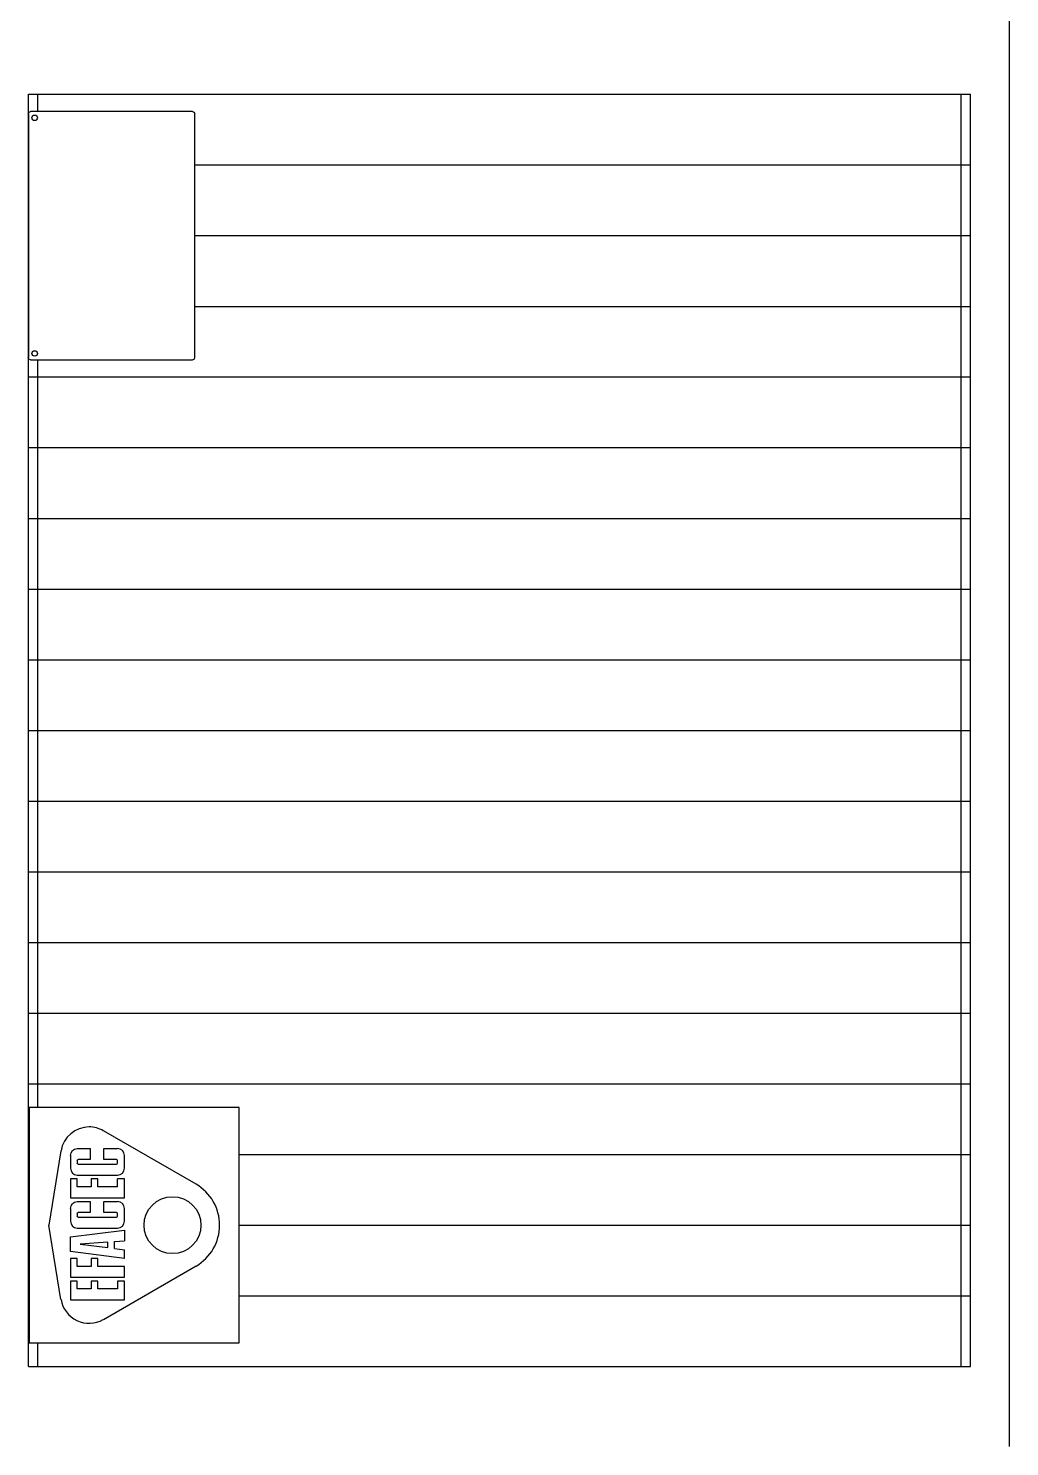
# Model space of a CAD drawing. Header units: millimetres. Extents: x -32 to 1412, y -324 to 2887.
# Drawn here: x 525.3 to 533.38, y 1898.16 to 1909.83 of the extents above; entities that cross this region are included whole.
import ezdxf

# ---------------------------------------------------------------- set-up
doc = ezdxf.new("R2010")
doc.units = ezdxf.units.MM
doc.header["$LTSCALE"] = 0.5
doc.layers.get('0').update_dxf_attribs({"linetype": 'CONTINUOUS'})
doc.layers.add('AM_0', color=7, linetype='ByBlock')

# ---------------------------------------------------------------- blocks, each defined once
blk = doc.blocks.new('TRANSF_FRENTE_INOX_OLEO_DX')
at = {"layer": 'AM_0', "color": 7}
for p, q in [((235.1, 1144.2), (1281.7, 1144.2)), ((235.1, 1144.2), (235.1, 369)), ((235.1, 1144.2), (661.5, 1144.2)), ((293.3, 1144.2), (293.3, 1143.5)), ((351.4, 1144.2), (351.4, 1143.5)), ((409.6, 1144.2), (409.6, 1143.5)), ((467.7, 1144.2), (467.7, 369)), ((525.8, 1144.2), (525.8, 369)), ((584, 1144.2), (584, 369)), ((642.1, 1144.2), (642.1, 369)), ((700.3, 1144.2), (700.3, 369)), ((758.4, 1144.2), (758.4, 369)), ((816.5, 1144.2), (816.5, 369)), ((855.3, 1144.2), (1281.7, 1144.2)), ((874.7, 1144.2), (874.7, 369)), ((932.8, 1144.2), (932.8, 369)), ((991, 1144.2), (991, 369)), ((1049.1, 1144.2), (1049.1, 369)), ((1265.5, 1144.2), (1065.2, 1144.2)), ((1281.7, 1144.2), (1281.7, 369)), ((235.1, 1136.4), (254.5, 1136.4)), ((448.3, 1136.4), (855.3, 1136.4)), ((855.3, 1136.4), (1063.3, 1136.4)), ((1063.3, 1142.3), (1063.3, 1009.2)), ((1267.4, 1009.2), (1267.4, 1142.3)), ((1267.4, 1136.4), (1281.7, 1136.4)), ((1065.2, 1007.2), (1265.5, 1007.2)), ((1107.2, 1007.2), (1107.2, 369)), ((1165.4, 1007.2), (1165.4, 369)), ((1223.5, 1007.2), (1223.5, 369)), ((293.3, 970.7), (293.3, 369)), ((351.4, 970.7), (351.4, 369)), ((409.6, 970.7), (409.6, 369)), ((235.1, 376.7), (1281.7, 376.7)), ((235.1, 369), (1281.7, 369)), ((235.1, 369), (1281.7, 369)), ((169.3, 336.7), (1347.5, 336.7))]:
    blk.add_line(p, q, dxfattribs=at)
at = {"layer": 'AM_0'}
for p, q in [((448.3, 1143.5), (254.5, 1143.5)), ((254.5, 1143.5), (254.5, 970.7)), ((448.3, 970.7), (448.3, 1143.5)), ((290.3, 1117.4), (351.4, 1127.4)), ((412.5, 1117.4), (351.4, 1127.4)), ((290.1, 1109.6), (290.1, 1065.2)), ((305.4, 1109.6), (290.1, 1109.6)), ((305.4, 1103.9), (305.4, 1109.6)), ((308.6, 1109.6), (308.6, 1065.2)), ((324, 1109.6), (308.6, 1109.6)), ((324, 1065.2), (329.6, 1109.6)), ((324, 1103.9), (324, 1109.6)), ((329.6, 1109.6), (341.7, 1109.6)), ((341.7, 1109.6), (347.4, 1065.2)), ((365.1, 1109.6), (354.7, 1109.6)), ((374, 1109.6), (374, 1065.2)), ((389.4, 1109.6), (374, 1109.6)), ((389.4, 1103.9), (389.4, 1109.6)), ((408.8, 1109.6), (398.3, 1109.6)), ((298.9, 1092.6), (298.9, 1103.9)), ((298.9, 1103.9), (305.4, 1103.9)), ((317.5, 1092.6), (317.5, 1103.9)), ((317.5, 1103.9), (324, 1103.9)), ((335.9, 1101.5), (333, 1078.9)), ((337.5, 1078.9), (335.9, 1101.5)), ((349, 1103.9), (349, 1070.8)), ((357.9, 1103.1), (357.9, 1071.6)), ((361.1, 1103.9), (358.7, 1103.9)), ((361.9, 1093.4), (361.9, 1103.1)), ((370.8, 1103.9), (370.8, 1093.4)), ((382.9, 1103.9), (389.4, 1103.9)), ((382.9, 1092.6), (382.9, 1103.9)), ((392.6, 1103.9), (392.6, 1070.8)), ((401.5, 1103.1), (401.5, 1071.6)), ((404.7, 1103.9), (402.3, 1103.9)), ((405.5, 1093.4), (405.5, 1103.1)), ((414.4, 1103.9), (414.4, 1093.4)), ((305.4, 1092.6), (298.9, 1092.6)), ((298.9, 1070.8), (298.9, 1087)), ((298.9, 1087), (305.4, 1087)), ((305.4, 1087), (305.4, 1092.6)), ((324, 1092.6), (317.5, 1092.6)), ((317.5, 1065.2), (317.5, 1087)), ((317.5, 1087), (324, 1087)), ((324, 1087), (324, 1092.6)), ((370.8, 1093.4), (361.9, 1093.4)), ((389.4, 1092.6), (382.9, 1092.6)), ((382.9, 1087), (389.4, 1087)), ((382.9, 1070.8), (382.9, 1087)), ((389.4, 1087), (389.4, 1092.6)), ((414.4, 1093.4), (405.5, 1093.4)), ((273.8, 1082.5), (317.9, 1006.2)), ((333, 1078.9), (337.5, 1078.9)), ((361.9, 1071.6), (361.9, 1082.1)), ((361.9, 1082.1), (370.8, 1082.1)), ((370.8, 1082.1), (370.8, 1070.8)), ((385, 1006.2), (429, 1082.5)), ((405.5, 1071.6), (405.5, 1082.1)), ((405.5, 1082.1), (414.4, 1082.1)), ((414.4, 1082.1), (414.4, 1070.8)), ((290.1, 1065.2), (305.4, 1065.2)), ((305.4, 1070.8), (298.9, 1070.8)), ((305.4, 1065.2), (305.4, 1070.8)), ((308.6, 1065.2), (317.5, 1065.2)), ((324, 1065.2), (331.2, 1065.2)), ((332.3, 1073.3), (331.2, 1065.2)), ((332.3, 1073.3), (337.9, 1073.3)), ((337.9, 1073.3), (338.5, 1065.2)), ((347.4, 1065.2), (338.5, 1065.2)), ((354.7, 1065.2), (365.1, 1065.2)), ((358.7, 1070.8), (361.1, 1070.8)), ((374, 1065.2), (389.4, 1065.2)), ((382.9, 1070.8), (389.4, 1070.8)), ((389.4, 1065.2), (389.4, 1070.8)), ((398.3, 1065.2), (408.8, 1065.2)), ((402.3, 1070.8), (404.7, 1070.8)), ((254.5, 970.7), (448.3, 970.7))]:
    blk.add_line(p, q, dxfattribs=at)
at = {"layer": 'AM_0', "color": 7}
for centre in [(1068.5, 1139), (1262.3, 1139)]:
    blk.add_circle(centre, 2.26, dxfattribs=at)
at = {"layer": 'AM_0'}
blk.add_circle((351.4, 1025.6), 23.4, dxfattribs=at)
at = {"layer": 'AM_0', "color": 7, "extrusion": (0, 0, -1)}
for centre, start, end in [((-1065.2, 1142.3), 0, 90), ((-1265.5, 1142.3), 90, 180), ((-1265.5, 1009.2), 180, 270)]:
    blk.add_arc(centre, 1.94, start, end, dxfattribs=at)
at = {"layer": 'AM_0'}
for centre, radius, start, end in [((294.1, 1094.2), 23.4, 99.2904, 209.9935), ((354.7, 1103.9), 5.65, 90, 180), ((398.3, 1103.9), 5.65, 90, 180), ((408.8, 1094.2), 23.4, 0, 80.7095), ((408.8, 1094.2), 23.4, 330.0064, 0), ((354.7, 1070.8), 5.65, 180, 270), ((358.7, 1071.6), 0.807, 180, 270), ((361.1, 1071.6), 0.807, 270, 0), ((365.1, 1070.8), 5.65, 270, 0), ((398.3, 1070.8), 5.65, 180, 270), ((402.3, 1071.6), 0.807, 180, 270), ((404.7, 1071.6), 0.807, 270, 0), ((408.8, 1070.8), 5.65, 270, 0), ((351.4, 1025.6), 38.8, 209.9935, 330.0065)]:
    blk.add_arc(centre, radius, start, end, dxfattribs=at)
at = {"layer": 'AM_0', "extrusion": (0, 0, -1)}
for centre, radius, start, end in [((-365.1, 1103.9), 5.65, 90, 180), ((-408.8, 1103.9), 5.65, 90, 180), ((-358.7, 1103.1), 0.807, 0, 90), ((-361.1, 1103.1), 0.807, 90, 180), ((-402.3, 1103.1), 0.807, 0, 90), ((-404.7, 1103.1), 0.807, 90, 180)]:
    blk.add_arc(centre, radius, start, end, dxfattribs=at)
at = {"layer": 'AM_0', "color": 7}
blk.add_arc((1065.2, 1009.2), 1.94, 180, 270, dxfattribs=at)

msp = doc.modelspace()

# ---------------------------------------------------------------- block references
at = {"xscale": 0.01, "yscale": 0.01, "zscale": 0.01, "rotation": 89.99999999999955}
msp.add_blockref('TRANSF_FRENTE_INOX_OLEO_DX', (536.746, 1896.468), dxfattribs=at)
msp.add_blockref('TRANSF_FRENTE_INOX_OLEO_DX', (536.746, 1896.468), dxfattribs=at)

doc.saveas('drawing.dxf')
